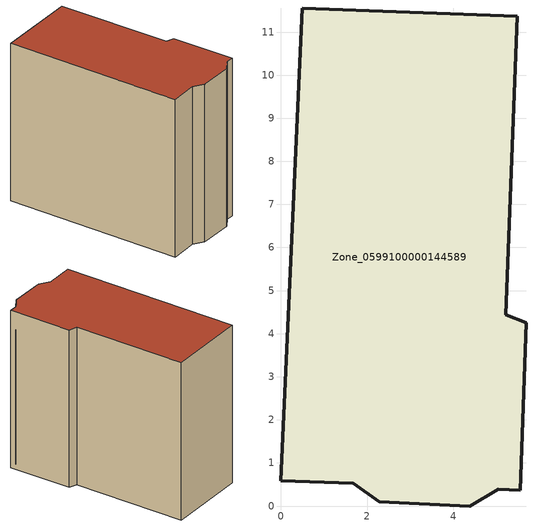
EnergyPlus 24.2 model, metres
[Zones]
Zone_0599100000144589
 floor ground (C_G): 5.49,11.37 5.22,4.44 5.69,4.25 5.55,0.37 5.04,0.39 4.38,0 2.28,0.1 1.68,0.53 0,0.59 0.49,11.56 z0
 wall outside (C_F): 4.38,0 5.04,0.39 5.55,0.37 5.69,4.25 5.22,4.44 5.49,11.37 0.49,11.56 0,0.59 1.68,0.53 2.28,0.1 4.38,0 z0:9.95
 roof outside (C_R): 5.22,4.44 5.49,11.37 0.49,11.56 0,0.59 1.68,0.53 2.28,0.1 4.38,0 5.04,0.39 5.55,0.37 5.69,4.25 z9.95
[BUILDING]
Pand.0599100000144589: North Axis=0; Terrain=City; Loads Convergence Tolerance Value=0.04; Temperature Convergence Tolerance Value=0.4; Solar Distribution=FullExterior; Maximum Number of Warmup Days=25; Minimum Number of Warmup Days=1
[Site:Location]
Rotterdam.The.Hague.AP_ZH_NLD Design_Conditions: Latitude=51.96; Longitude=4.45; Time Zone=1; Elevation=-4.5
[SITE:GROUNDTEMPERATURE:BUILDINGSURFACE]
18, 18, 18, 18, 18, 18, 18, 18, 18, 18, 18, 18
[MATERIAL] Thermal Absorptance=0.9; Solar Absorptance=0.7; Visible Absorptance=0.7
Name | Roughness | Thickness | Conductivity | Density | Specific Heat
G.TI.1946 | MediumSmooth | 0.15 | 1 | 540 | 1210
F.TI.1946 | Rough | 0.3 | 0.857143 | 1920 | 840
R.TI.1946 | MediumRough | 0.2 | 0.1 | 1500 | 1000
[CONSTRUCTION]
C_G: G.TI.1946
C_F: F.TI.1946
C_R: R.TI.1946
[ZONE]
Zone_0599100000144589: Type=1; Multiplier=1; Ceiling Height=Autocalculate; Volume=Autocalculate; Floor Area=autocalculate; Part of Total Floor Area=Yes
[ZONEINFILTRATION:DESIGNFLOWRATE]
Infil_Zone_0599100000144589: Zone or ZoneList or Space or SpaceList=Zone_0599100000144589; Schedule=AlwaysOn; Design Flow Rate Calculation Method=Flow/Area; Flow Rate per Floor Area=0.003; Constant Term Coefficient=1; Temperature Term Coefficient=0; Velocity Term Coefficient=0; Velocity Squared Term Coefficient=0
[HVACTEMPLATE:ZONE:IDEALLOADSAIRSYSTEM]
Zone_0599100000144589: Maximum Heating Supply Air Temperature=50; Minimum Cooling Supply Air Temperature=13; Maximum Heating Supply Air Humidity Ratio=0.0156; Minimum Cooling Supply Air Humidity Ratio=0.0077; Heating Limit=NoLimit; Cooling Limit=NoLimit; Dehumidification Control Type=ConstantSensibleHeatRatio; Cooling Sensible Heat Ratio=0.7; Dehumidification Setpoint=60; Humidification Control Type=None; Humidification Setpoint=30; Outdoor Air Method=None; Outdoor Air Flow Rate per Person=0.00944; Outdoor Air Flow Rate per Zone Floor Area=0; Outdoor Air Flow Rate per Zone=0; Demand Controlled Ventilation Type=None; Outdoor Air Economizer Type=NoEconomizer; Heat Recovery Type=None; Sensible Heat Recovery Effectiveness=0.7; Latent Heat Recovery Effectiveness=0.65
[ZONECONTROL:THERMOSTAT]
ThermostatControl_Zone_0599100000144589: Zone or ZoneList=Zone_0599100000144589; Control Type Schedule=DualSetpointControlType; Control 1=Thermostat_Zone_0599100000144589; Temperature Difference Between Cutout And Setpoint=0
[THERMOSTATSETPOINT:DUALSETPOINT]
Thermostat_Zone_0599100000144589: Heating Setpoint Temperature Schedule=HeatingSetpoint_Zone_0599100000144589; Cooling Setpoint Temperature Schedule=CoolingSetpoint_Zone_0599100000144589
[SCHEDULE:COMPACT]
HeatingSetpoint_Zone_0599100000144589: Through: 12/31, For: AllDays, Until: 24:00, 21
CoolingSetpoint_Zone_0599100000144589: Through: 12/31, For: AllDays, Until: 24:00, 24
DualSetpointControlType: Through: 12/31, For: AllDays, Until: 24:00, 4
AlwaysOn: Through: 12/31, For: AllDays, Until: 24:00, 1
